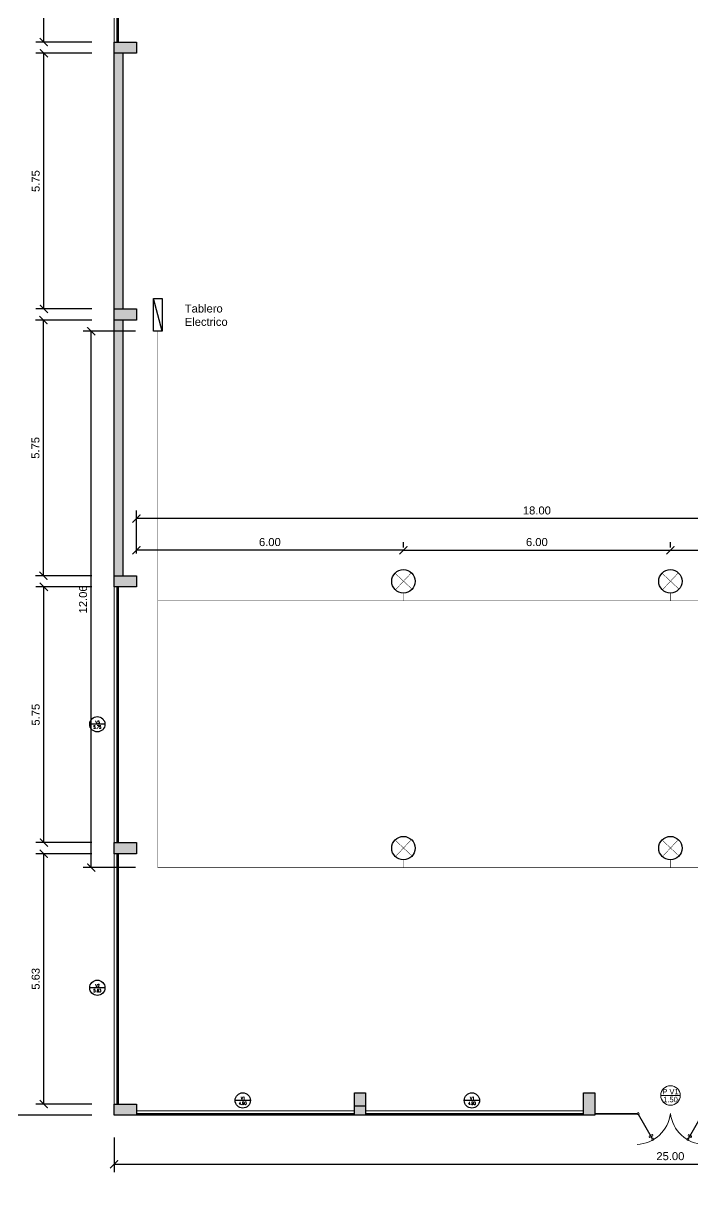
# Model space of a CAD drawing. Header units: millimetres. Extents: x 497 to 579, y 128 to 262.
# Drawn here: x 512.25 to 527.3, y 149.54 to 175.77 of the extents above; entities that cross this region are included whole.
import ezdxf
from ezdxf.enums import TextEntityAlignment as Align

# ---------------------------------------------------------------- set-up
doc = ezdxf.new("R2010")
doc.units = ezdxf.units.MM
for name, color, linetype in [('01-HATCH MURO', 252, 'Continuous'), ('50-simb-carp', 5, 'Continuous'), ('COLUMNAS', 7, 'Continuous'), ('COTAS', 151, 'Continuous'), ('ELectricidad', 10, 'Continuous'), ('INSTALACIÓN ELÉCTRICA - EXISTENTE', 44, 'Continuous'), ('INSTALACIÓN ELÉCTRICA- NUEVA', 10, 'Continuous'), ('MOBILIARIO', 253, 'Continuous'), ('MUROS', 7, 'Continuous')]:
    doc.layers.add(name, color=color, linetype=linetype)
for name, color, linetype, lineweight in [('CARPINTERIA', 3, 'Continuous', 15), ('OCASA_TODAS_r08$0$CARP-BARRIDO', 8, 'Continuous', 15), ('OCASA_TODAS_r08$0$CARP-HERRAJES', 8, 'Continuous', 15), ('OCASA_TODAS_r08$0$CARPINTERIA - NOM', 8, 'Continuous', 15)]:
    doc.layers.add(name, color=color, linetype=linetype, lineweight=lineweight)
doc.styles.add('OCASA_TODAS_r08$0$009-ECH-NUCLEOS-PB$0$ARIAL50', font='arial.ttf', dxfattribs={"height": 0.12})
doc.styles.add('SIMPLEX', font='SIMPLEX')
doc.styles.get("Standard").update_dxf_attribs({"font": 'arial.ttf'})
doc.dimstyles.get("Standard").update_dxf_attribs({"dimtxt": 0.18, "dimasz": 0.18, "dimexe": 0.18, "dimexo": 0.0625, "dimgap": 0.09, "dimtad": 0, "dimtih": 1, "dimtoh": 1, "dimzin": 0, "dimdsep": 46, "dimtxsty": 'Standard', "dimcen": 0.09, "dimadec": 0, "dimazin": 0, "dimtfac": 1, "dimtofl": 0, "dimtmove": 0, "dimatfit": 3, "dimfxl": 1, "dimtolj": 1, "dimtzin": 0, "dimarcsym": 0})

# ---------------------------------------------------------------- blocks, each defined once
blk = doc.blocks.new('_ArchTick')
at = {"color": 0, "linetype": 'ByBlock', "const_width": 0.15}
blk.add_lwpolyline([(-0.5, -0.5), (0.5, 0.5)], dxfattribs=at)
blk = doc.blocks.new('*D0')
at = {"layer": 'COTAS', "color": 251, "lineweight": -2, "transparency": 16777216}
for p, q in [((513.79457, 157.09235), (512.533763, 157.09235)), ((513.79457, 151.46235), (512.533763, 151.46235))]:
    blk.add_line(p, q, dxfattribs=at)
at = {"layer": 'COTAS', "color": 0, "lineweight": -2, "transparency": 16777216}
blk.add_line((512.713763, 151.46235), (512.713763, 157.09235), dxfattribs=at)
at = {"layer": 'Defpoints', "color": 0, "transparency": 16777216}
for p in [(512.713763, 157.09235), (514.29457, 157.09235), (514.29457, 151.46235)]:
    blk.add_point(p, dxfattribs=at)
at = {"layer": 'COTAS', "color": 0, "lineweight": -2, "transparency": 16777216, "xscale": 0.18, "yscale": 0.18, "zscale": 0.18}
for p, rotation in [((512.713763, 157.09235), 90), ((512.713763, 151.46235), 270)]:
    blk.add_blockref('_ArchTick', p, dxfattribs=dict(at, rotation=rotation))
at = {"layer": 'COTAS', "color": 3, "transparency": 16777216, "insert": (512.531798, 154.27735), "char_height": 0.18, "attachment_point": 5, "rotation": 90}
blk.add_mtext('\\A1;5.63', dxfattribs=at)
blk = doc.blocks.new('*D10')
at = {"layer": 'COTAS', "color": 251, "lineweight": -2, "transparency": 16777216}
for p, q in [((513.79457, 163.09235), (512.534071, 163.09235)), ((513.79457, 157.34235), (512.534071, 157.34235))]:
    blk.add_line(p, q, dxfattribs=at)
at = {"layer": 'COTAS', "color": 0, "lineweight": -2, "transparency": 16777216}
blk.add_line((512.714071, 157.34235), (512.714071, 163.09235), dxfattribs=at)
at = {"layer": 'Defpoints', "color": 0, "transparency": 16777216}
for p in [(512.714071, 163.09235), (514.29457, 163.09235), (514.29457, 157.34235)]:
    blk.add_point(p, dxfattribs=at)
at = {"layer": 'COTAS', "color": 0, "lineweight": -2, "transparency": 16777216, "xscale": 0.18, "yscale": 0.18, "zscale": 0.18}
for p, rotation in [((512.714071, 163.09235), 90), ((512.714071, 157.34235), 270)]:
    blk.add_blockref('_ArchTick', p, dxfattribs=dict(at, rotation=rotation))
at = {"layer": 'COTAS', "color": 3, "transparency": 16777216, "insert": (512.532536, 160.21735), "char_height": 0.18, "attachment_point": 5, "rotation": 90}
blk.add_mtext('\\A1;5.75', dxfattribs=at)
blk = doc.blocks.new('*D11')
at = {"layer": 'COTAS', "color": 251, "lineweight": -2, "transparency": 16777216}
for p, q in [((513.79457, 169.09235), (512.527709, 169.09235)), ((513.79457, 163.34235), (512.527709, 163.34235))]:
    blk.add_line(p, q, dxfattribs=at)
at = {"layer": 'COTAS', "color": 0, "lineweight": -2, "transparency": 16777216}
blk.add_line((512.707709, 163.34235), (512.707709, 169.09235), dxfattribs=at)
at = {"layer": 'Defpoints', "color": 0, "transparency": 16777216}
for p in [(512.707709, 169.09235), (514.29457, 169.09235), (514.29457, 163.34235)]:
    blk.add_point(p, dxfattribs=at)
at = {"layer": 'COTAS', "color": 0, "lineweight": -2, "transparency": 16777216, "xscale": 0.18, "yscale": 0.18, "zscale": 0.18}
for p, rotation in [((512.707709, 169.09235), 90), ((512.707709, 163.34235), 270)]:
    blk.add_blockref('_ArchTick', p, dxfattribs=dict(at, rotation=rotation))
at = {"layer": 'COTAS', "color": 3, "transparency": 16777216, "insert": (512.526175, 166.21735), "char_height": 0.18, "attachment_point": 5, "rotation": 90}
blk.add_mtext('\\A1;5.75', dxfattribs=at)
blk = doc.blocks.new('*D12')
at = {"layer": 'COTAS', "color": 251, "lineweight": -2, "transparency": 16777216}
for p, q in [((513.79457, 175.09235), (512.534588, 175.09235)), ((513.79457, 169.34235), (512.534588, 169.34235))]:
    blk.add_line(p, q, dxfattribs=at)
at = {"layer": 'COTAS', "color": 0, "lineweight": -2, "transparency": 16777216}
blk.add_line((512.714588, 169.34235), (512.714588, 175.09235), dxfattribs=at)
at = {"layer": 'Defpoints', "color": 0, "transparency": 16777216}
for p in [(512.714588, 175.09235), (514.29457, 175.09235), (514.29457, 169.34235)]:
    blk.add_point(p, dxfattribs=at)
at = {"layer": 'COTAS', "color": 0, "lineweight": -2, "transparency": 16777216, "xscale": 0.18, "yscale": 0.18, "zscale": 0.18}
for p, rotation in [((512.714588, 175.09235), 90), ((512.714588, 169.34235), 270)]:
    blk.add_blockref('_ArchTick', p, dxfattribs=dict(at, rotation=rotation))
at = {"layer": 'COTAS', "color": 3, "transparency": 16777216, "insert": (512.533053, 172.21735), "char_height": 0.18, "attachment_point": 5, "rotation": 90}
blk.add_mtext('\\A1;5.75', dxfattribs=at)
blk = doc.blocks.new('*D13')
at = {"layer": 'COTAS', "color": 251, "lineweight": -2, "transparency": 16777216}
for p, q in [((513.79457, 181.09235), (512.532672, 181.09235)), ((513.79457, 175.34235), (512.532672, 175.34235))]:
    blk.add_line(p, q, dxfattribs=at)
at = {"layer": 'COTAS', "color": 0, "lineweight": -2, "transparency": 16777216}
blk.add_line((512.712672, 175.34235), (512.712672, 181.09235), dxfattribs=at)
at = {"layer": 'Defpoints', "color": 0, "transparency": 16777216}
for p in [(512.712672, 181.09235), (514.29457, 181.09235), (514.29457, 175.34235)]:
    blk.add_point(p, dxfattribs=at)
at = {"layer": 'COTAS', "color": 0, "lineweight": -2, "transparency": 16777216, "xscale": 0.18, "yscale": 0.18, "zscale": 0.18}
for p, rotation in [((512.712672, 181.09235), 90), ((512.712672, 175.34235), 270)]:
    blk.add_blockref('_ArchTick', p, dxfattribs=dict(at, rotation=rotation))
at = {"layer": 'COTAS', "color": 3, "transparency": 16777216, "insert": (512.531137, 178.21735), "char_height": 0.18, "attachment_point": 5, "rotation": 90}
blk.add_mtext('\\A1;5.75', dxfattribs=at)
blk = doc.blocks.new('*D26')
at = {"layer": 'COTAS', "color": 251, "lineweight": -2, "transparency": 16777216}
for p, q in [((513.79457, 151.21235), (510.863646, 151.21235)), ((511.240638, 129.16235), (511.223646, 129.16235))]:
    blk.add_line(p, q, dxfattribs=at)
at = {"layer": 'COTAS', "color": 0, "lineweight": -2, "transparency": 16777216}
blk.add_line((511.043646, 151.21235), (511.043646, 129.16235), dxfattribs=at)
at = {"layer": 'Defpoints', "color": 0, "transparency": 16777216}
for p in [(514.29457, 151.21235), (510.740638, 129.16235), (511.043646, 129.16235)]:
    blk.add_point(p, dxfattribs=at)
at = {"layer": 'COTAS', "color": 0, "lineweight": -2, "transparency": 16777216, "xscale": 0.18, "yscale": 0.18, "zscale": 0.18}
for p, rotation in [((511.043646, 151.21235), 90), ((511.043646, 129.16235), 270)]:
    blk.add_blockref('_ArchTick', p, dxfattribs=dict(at, rotation=rotation))
at = {"layer": 'COTAS', "color": 3, "transparency": 16777216, "insert": (510.861743, 140.18735), "char_height": 0.18, "attachment_point": 5, "rotation": 90}
blk.add_mtext('\\A1;22.05', dxfattribs=at)
blk = doc.blocks.new('PAÑO FIJO 2M')
at = {"layer": 'CARPINTERIA', "color": 252}
for points, elevation in [([(8.729064, 0.20564), (3.099064, 0.20564)], 0.001048), ([(8.729064, 0.10564), (3.099064, 0.10564)], 0.001048), ([(8.729064, 0.145637), (3.139064, 0.145637)], 0.001056), ([(8.729064, 0.125637), (3.139064, 0.125637)], 0.001056)]:
    blk.add_lwpolyline(points, dxfattribs=dict(at, elevation=elevation))
at = {"layer": 'CARPINTERIA'}
for points, elevation in [([(3.139064, 0.125637), (3.099064, 0.125637), (3.099064, 0.145637), (3.139064, 0.145637)], 0.001056), ([(8.689064, 0.125637), (8.729064, 0.125637), (8.729064, 0.145637), (8.689064, 0.145637)], 0.001048)]:
    blk.add_lwpolyline(points, close=True, dxfattribs=dict(at, elevation=elevation))
blk = doc.blocks.new('v3_5.75')
at = {"layer": 'CARPINTERIA', "color": 252}
for points in [[(-0.1, 5.75), (-0.1, 0)], [(0, 5.75), (0, 0)]]:
    blk.add_lwpolyline(points, dxfattribs=at)
at = {"layer": 'CARPINTERIA', "color": 252, "elevation": 0.000008}
for points in [[(-0.039997, 5.75), (-0.039997, 0.04)], [(-0.019997, 5.75), (-0.019997, 0.04)]]:
    blk.add_lwpolyline(points, dxfattribs=at)
at = {"layer": 'CARPINTERIA'}
blk.add_lwpolyline([(-0.019997, 5.71), (-0.019997, 5.75), (-0.039997, 5.75), (-0.039997, 5.71)], close=True, dxfattribs=at)
at = {"layer": 'CARPINTERIA', "elevation": 0.000008}
blk.add_lwpolyline([(-0.019997, 0.04), (-0.019997, 0), (-0.039997, 0), (-0.039997, 0.04)], close=True, dxfattribs=at)
blk = doc.blocks.new('n-simb-carp')
at = {"color": 9}
blk.add_line((0.343018, 0), (-0.343018, 0), dxfattribs=at)
blk.add_circle((0, 0), 0.343018, dxfattribs=at)
at = {"color": 0, "style": 'SIMPLEX', "width": 0.8}
for tag, p in [('PCH11A', (0.013855, 0.09448)), ('2.00', (0, -0.127452))]:
    blk.add_attdef(tag, text='', height=0.131944, dxfattribs=at).set_placement(p, align=Align.MIDDLE)
at = {"color": 0, "style": 'SIMPLEX', "flags": 1}
for tag, p in [('B-MANO', (0, -0.284558)), ('LOCAL', (0, -0.380089))]:
    blk.add_attdef(tag, text='', height=0.059111, dxfattribs=at).set_placement(p, align=Align.MIDDLE)
blk = doc.blocks.new('V1_4.90')
at = {"layer": 'CARPINTERIA', "color": 252}
for points in [[(0, 0.1), (-4.9, 0.1)], [(0, 0), (-4.9, 0)]]:
    blk.add_lwpolyline(points, dxfattribs=at)
at = {"layer": 'CARPINTERIA', "elevation": 0.000008}
blk.add_lwpolyline([(-4.86, 0.019997), (-4.9, 0.019997), (-4.9, 0.039997), (-4.86, 0.039997)], close=True, dxfattribs=at)
at = {"layer": 'CARPINTERIA', "color": 252, "elevation": 0.000008}
for points in [[(-0.04, 0.039997), (-4.86, 0.039997)], [(-0.04, 0.019997), (-4.86, 0.019997)]]:
    blk.add_lwpolyline(points, dxfattribs=at)
at = {"layer": 'CARPINTERIA'}
blk.add_lwpolyline([(-0.04, 0.019997), (0, 0.019997), (0, 0.039997), (-0.04, 0.039997)], close=True, dxfattribs=at)
blk = doc.blocks.new('puertadoble_1.5')
at = {"layer": 'CARPINTERIA'}
for p, q in [((-1.155809, 0.569157), (-1.470809, 0.023561)), ((-1.14888, 0.565157), (-1.46388, 0.019561)), ((-0.35112, 0.565157), (-0.03612, 0.019561)), ((-0.344191, 0.569157), (-0.029191, 0.023561))]:
    blk.add_line(p, q, dxfattribs=at)
for points in [[(-1.15, 0.606218), (-1.1675, 0.575907), (-1.137189, 0.558407), (-1.119689, 0.588718)], [(-0.35, 0.606218), (-0.3325, 0.575907), (-0.362811, 0.558407), (-0.380311, 0.588718)], [(-1.4825, 0.030311), (-1.5, 0), (-1.469689, -0.0175), (-1.452189, 0.012811)], [(-0.0175, 0.030311), (0, 0), (-0.030311, -0.0175), (-0.047811, 0.012811)]]:
    blk.add_lwpolyline(points, close=True, dxfattribs=at)
at = {"layer": 'OCASA_TODAS_r08$0$CARP-BARRIDO'}
for centre, start, end in [((-1.538566, -0.093106), 6.733762, 87.216106), ((0.038566, -0.093106), 92.783894, 173.266238)]:
    blk.add_arc(centre, 0.794043, start, end, dxfattribs=at)
at = {"layer": 'OCASA_TODAS_r08$0$CARP-HERRAJES'}
for points in [[(-1.200378, 0.537154), (-1.180809, 0.525856), (-1.198309, 0.495545), (-1.217878, 0.506843, -1)], [(-0.299622, 0.537154), (-0.319191, 0.525856), (-0.301691, 0.495545), (-0.282122, 0.506843, 1)], [(-1.171812, 0.480247), (-1.19138, 0.491545), (-1.17388, 0.521856), (-1.154312, 0.510558, -1)], [(-0.328188, 0.480247), (-0.30862, 0.491545), (-0.32612, 0.521856), (-0.345688, 0.510558, 1)]]:
    blk.add_lwpolyline(points, format="xyb", close=True, dxfattribs=at)
for points in [[(-1.225116, 0.529113), (-1.223284, 0.532287)], [(-0.274884, 0.529113), (-0.276716, 0.532287)]]:
    blk.add_lwpolyline(points, dxfattribs=at)
blk = doc.blocks.new('*U31')
blk.add_line((0, 0), (0, 0))
blk.add_line((0, 0), (0, 0))
blk.add_line((0, 0), (0, 0))
blk.add_lwpolyline([(-0.22, 0, 1), (0.22, 0, 1), (-0.22, 0, 1)], format="xyb")
blk.add_lwpolyline([(-0.22, 0), (0.22, 0)])
at = {"style": 'OCASA_TODAS_r08$0$009-ECH-NUCLEOS-PB$0$ARIAL50'}
for tag, p in [('CARPINTERIA', (0, 0.024738)), ('MEDIDA', (0, -0.15198))]:
    blk.add_attdef(tag, text='', height=0.12168, dxfattribs=at).set_placement(p, align=Align.CENTER)
blk = doc.blocks.new('*D37')
at = {"layer": 'COTAS', "color": 251, "lineweight": -2, "transparency": 16777216}
for p, q in [((514.29457, 150.71235), (514.29457, 149.926894)), ((539.29457, 150.71235), (539.29457, 149.926894))]:
    blk.add_line(p, q, dxfattribs=at)
at = {"layer": 'COTAS', "color": 0, "lineweight": -2, "transparency": 16777216}
blk.add_line((514.29457, 150.106894), (539.29457, 150.106894), dxfattribs=at)
at = {"layer": 'Defpoints', "color": 0, "transparency": 16777216}
for p in [(514.29457, 151.21235), (539.29457, 151.21235), (539.29457, 150.106894)]:
    blk.add_point(p, dxfattribs=at)
at = {"layer": 'COTAS', "color": 0, "lineweight": -2, "transparency": 16777216, "xscale": 0.18, "yscale": 0.18, "zscale": 0.18, "rotation": 180}
blk.add_blockref('_ArchTick', (514.29457, 150.106894), dxfattribs=at)
at = {"layer": 'COTAS', "color": 0, "lineweight": -2, "transparency": 16777216, "xscale": 0.18, "yscale": 0.18, "zscale": 0.18}
blk.add_blockref('_ArchTick', (539.29457, 150.106894), dxfattribs=at)
at = {"layer": 'COTAS', "color": 3, "transparency": 16777216, "insert": (526.79457, 150.288797), "char_height": 0.18, "attachment_point": 5}
blk.add_mtext('\\A1;25.00', dxfattribs=at)
blk = doc.blocks.new('*D38')
at = {"layer": 'COTAS', "color": 251, "lineweight": -2, "transparency": 16777216}
for p, q in [((513.79457, 223.21235), (510.863646, 223.21235)), ((513.79457, 151.21235), (510.863646, 151.21235))]:
    blk.add_line(p, q, dxfattribs=at)
at = {"layer": 'COTAS', "color": 0, "lineweight": -2, "transparency": 16777216}
blk.add_line((511.043646, 151.21235), (511.043646, 223.21235), dxfattribs=at)
at = {"layer": 'Defpoints', "color": 0, "transparency": 16777216}
for p in [(511.043646, 223.21235), (514.29457, 223.21235), (514.29457, 151.21235)]:
    blk.add_point(p, dxfattribs=at)
at = {"layer": 'COTAS', "color": 0, "lineweight": -2, "transparency": 16777216, "xscale": 0.18, "yscale": 0.18, "zscale": 0.18}
for p, rotation in [((511.043646, 223.21235), 90), ((511.043646, 151.21235), 270)]:
    blk.add_blockref('_ArchTick', p, dxfattribs=dict(at, rotation=rotation))
at = {"layer": 'COTAS', "color": 3, "transparency": 16777216, "insert": (510.861743, 187.21235), "char_height": 0.18, "attachment_point": 5, "rotation": 90}
blk.add_mtext('\\A1;72.00', dxfattribs=at)
blk = doc.blocks.new('LUMINARIA_PLANTA')
at = {"layer": 'ELectricidad', "const_width": 0.01}
for points in [[(0.195249, -0.176356), (-0.189377, 0.182548)], [(-0.176516, -0.189217), (0.182388, 0.195408)]]:
    blk.add_lwpolyline(points, dxfattribs=at)
at = {"layer": 'ELectricidad'}
blk.add_circle((0, 0), 0.263035, dxfattribs=at)
blk = doc.blocks.new('*D50')
at = {"layer": 'COTAS', "color": 251, "lineweight": -2, "transparency": 16777216}
for p, q in [((514.79457, 163.84235), (514.79457, 164.096421)), ((520.79457, 163.980385), (520.79457, 164.096421))]:
    blk.add_line(p, q, dxfattribs=at)
at = {"layer": 'COTAS', "color": 0, "lineweight": -2, "transparency": 16777216}
blk.add_line((520.79457, 163.916421), (514.79457, 163.916421), dxfattribs=at)
at = {"layer": 'Defpoints', "color": 0, "transparency": 16777216}
for p in [(514.79457, 163.916421), (520.79457, 163.480385), (514.79457, 163.34235)]:
    blk.add_point(p, dxfattribs=at)
at = {"layer": 'COTAS', "color": 0, "lineweight": -2, "transparency": 16777216, "xscale": 0.18, "yscale": 0.18, "zscale": 0.18, "rotation": 180}
blk.add_blockref('_ArchTick', (514.79457, 163.916421), dxfattribs=at)
at = {"layer": 'COTAS', "color": 0, "lineweight": -2, "transparency": 16777216, "xscale": 0.18, "yscale": 0.18, "zscale": 0.18}
blk.add_blockref('_ArchTick', (520.79457, 163.916421), dxfattribs=at)
at = {"layer": 'COTAS', "color": 3, "transparency": 16777216, "insert": (517.79457, 164.098324), "char_height": 0.18, "attachment_point": 5}
blk.add_mtext('\\A1;6.00', dxfattribs=at)
blk = doc.blocks.new('*D51')
at = {"layer": 'COTAS', "color": 251, "lineweight": -2, "transparency": 16777216}
for p, q in [((520.79457, 163.980385), (520.79457, 164.096421)), ((526.79457, 163.980385), (526.79457, 164.096421))]:
    blk.add_line(p, q, dxfattribs=at)
at = {"layer": 'COTAS', "color": 0, "lineweight": -2, "transparency": 16777216}
blk.add_line((520.79457, 163.916421), (526.79457, 163.916421), dxfattribs=at)
at = {"layer": 'Defpoints', "color": 0, "transparency": 16777216}
for p in [(526.79457, 163.916421), (520.79457, 163.480385), (526.79457, 163.480385)]:
    blk.add_point(p, dxfattribs=at)
at = {"layer": 'COTAS', "color": 0, "lineweight": -2, "transparency": 16777216, "xscale": 0.18, "yscale": 0.18, "zscale": 0.18, "rotation": 180}
blk.add_blockref('_ArchTick', (520.79457, 163.916421), dxfattribs=at)
at = {"layer": 'COTAS', "color": 0, "lineweight": -2, "transparency": 16777216, "xscale": 0.18, "yscale": 0.18, "zscale": 0.18}
blk.add_blockref('_ArchTick', (526.79457, 163.916421), dxfattribs=at)
at = {"layer": 'COTAS', "color": 3, "transparency": 16777216, "insert": (523.79457, 164.098324), "char_height": 0.18, "attachment_point": 5}
blk.add_mtext('\\A1;6.00', dxfattribs=at)
blk = doc.blocks.new('*D52')
at = {"layer": 'COTAS', "color": 251, "lineweight": -2, "transparency": 16777216}
for p, q in [((526.79457, 163.980385), (526.79457, 164.096421)), ((532.79457, 163.980385), (532.79457, 164.096421))]:
    blk.add_line(p, q, dxfattribs=at)
at = {"layer": 'COTAS', "color": 0, "lineweight": -2, "transparency": 16777216}
blk.add_line((526.79457, 163.916421), (532.79457, 163.916421), dxfattribs=at)
at = {"layer": 'Defpoints', "color": 0, "transparency": 16777216}
for p in [(532.79457, 163.916421), (526.79457, 163.480385), (532.79457, 163.480385)]:
    blk.add_point(p, dxfattribs=at)
at = {"layer": 'COTAS', "color": 0, "lineweight": -2, "transparency": 16777216, "xscale": 0.18, "yscale": 0.18, "zscale": 0.18, "rotation": 180}
blk.add_blockref('_ArchTick', (526.79457, 163.916421), dxfattribs=at)
at = {"layer": 'COTAS', "color": 0, "lineweight": -2, "transparency": 16777216, "xscale": 0.18, "yscale": 0.18, "zscale": 0.18}
blk.add_blockref('_ArchTick', (532.79457, 163.916421), dxfattribs=at)
at = {"layer": 'COTAS', "color": 3, "transparency": 16777216, "insert": (529.79457, 164.098324), "char_height": 0.18, "attachment_point": 5}
blk.add_mtext('\\A1;6.00', dxfattribs=at)
blk = doc.blocks.new('*D53')
at = {"layer": 'COTAS', "color": 251, "lineweight": -2, "transparency": 16777216}
for p, q in [((514.79457, 163.84235), (514.79457, 164.807558)), ((532.79457, 163.980385), (532.79457, 164.807558))]:
    blk.add_line(p, q, dxfattribs=at)
at = {"layer": 'COTAS', "color": 0, "lineweight": -2, "transparency": 16777216}
blk.add_line((532.79457, 164.627558), (514.79457, 164.627558), dxfattribs=at)
at = {"layer": 'Defpoints', "color": 0, "transparency": 16777216}
for p in [(514.79457, 164.627558), (532.79457, 163.480385), (514.79457, 163.34235)]:
    blk.add_point(p, dxfattribs=at)
at = {"layer": 'COTAS', "color": 0, "lineweight": -2, "transparency": 16777216, "xscale": 0.18, "yscale": 0.18, "zscale": 0.18, "rotation": 180}
blk.add_blockref('_ArchTick', (514.79457, 164.627558), dxfattribs=at)
at = {"layer": 'COTAS', "color": 0, "lineweight": -2, "transparency": 16777216, "xscale": 0.18, "yscale": 0.18, "zscale": 0.18}
blk.add_blockref('_ArchTick', (532.79457, 164.627558), dxfattribs=at)
at = {"layer": 'COTAS', "color": 3, "transparency": 16777216, "insert": (523.79457, 164.809461), "char_height": 0.18, "attachment_point": 5}
blk.add_mtext('\\A1;18.00', dxfattribs=at)
blk = doc.blocks.new('*D54')
at = {"layer": 'COTAS', "color": 251, "lineweight": -2, "transparency": 16777216}
for p, q in [((514.777194, 168.842593), (513.598697, 168.842593)), ((514.777194, 156.778032), (513.598697, 156.778032))]:
    blk.add_line(p, q, dxfattribs=at)
at = {"layer": 'COTAS', "color": 0, "lineweight": -2, "transparency": 16777216}
blk.add_line((513.778697, 156.778032), (513.778697, 168.842593), dxfattribs=at)
at = {"layer": 'Defpoints', "color": 0, "transparency": 16777216}
for p in [(513.778697, 168.842593), (515.277194, 168.842593), (515.277194, 156.778032)]:
    blk.add_point(p, dxfattribs=at)
at = {"layer": 'COTAS', "color": 0, "lineweight": -2, "transparency": 16777216, "xscale": 0.18, "yscale": 0.18, "zscale": 0.18}
for p, rotation in [((513.778697, 168.842593), 90), ((513.778697, 156.778032), 270)]:
    blk.add_blockref('_ArchTick', p, dxfattribs=dict(at, rotation=rotation))
at = {"layer": 'COTAS', "color": 3, "transparency": 16777216, "insert": (513.596794, 162.810312), "char_height": 0.18, "attachment_point": 5, "rotation": 90}
blk.add_mtext('\\A1;12.06', dxfattribs=at)

msp = doc.modelspace()

# ---------------------------------------------------------------- hatches: boundary and pattern name
at = {"layer": '01-HATCH MURO'}
h = msp.add_hatch(color=256, dxfattribs=at)
h.dxf.hatch_style = 1
h.paths.add_polyline_path([(514.295, 175.342), (514.795, 175.342), (514.795, 175.092), (514.295, 175.092)])
h = msp.add_hatch(color=256, dxfattribs=at)
h.dxf.hatch_style = 1
h.paths.add_polyline_path([(514.295, 169.342), (514.795, 169.342), (514.795, 169.092), (514.295, 169.092)])
h = msp.add_hatch(color=256, dxfattribs=at)
h.dxf.hatch_style = 1
h.paths.add_polyline_path([(514.295, 163.342), (514.795, 163.342), (514.795, 163.092), (514.295, 163.092)])
h = msp.add_hatch(color=256, dxfattribs=at)
h.dxf.hatch_style = 1
h.paths.add_polyline_path([(514.295, 157.342), (514.795, 157.342), (514.795, 157.092), (514.295, 157.092)])
h = msp.add_hatch(color=256, dxfattribs=at)
h.dxf.hatch_style = 1
h.paths.add_polyline_path([(519.695, 151.212), (519.695, 151.712), (519.945, 151.712), (519.945, 151.212)])
h = msp.add_hatch(color=256, dxfattribs=at)
h.dxf.hatch_style = 1
h.paths.add_polyline_path([(524.845, 151.212), (524.845, 151.712), (525.095, 151.712), (525.095, 151.212)])
h = msp.add_hatch(color=256, dxfattribs=at)
h.dxf.hatch_style = 1
h.paths.add_polyline_path([(514.295, 151.462), (514.795, 151.462), (514.795, 151.212), (514.295, 151.212)])
at = {"layer": 'MOBILIARIO'}
h = msp.add_hatch(color=251, dxfattribs=at)
h.dxf.hatch_style = 1
h.paths.add_polyline_path([(514.495, 175.092), (514.295, 175.092), (514.295, 169.342), (514.495, 169.342)])
h.paths.add_polyline_path([(514.495, 169.092), (514.295, 169.092), (514.295, 163.342), (514.495, 163.342)])
h.paths.add_polyline_path([(539.295, 169.092), (539.095, 169.092), (539.095, 166.342), (538.295, 166.342), (538.295, 167.542), (538.395, 167.542), (538.395, 167.642), (538.195, 167.642), (538.195, 166.342), (537.395, 166.342), (537.395, 167.542), (537.495, 167.542), (537.495, 167.642), (537.295, 167.642), (537.295, 167.142), (537.198, 167.142), (537.198, 167.042), (537.295, 167.042), (537.295, 166.342), (536.195, 166.342), (536.195, 166.466), (536.095, 166.466), (536.095, 166.342), (536.095, 166.119), (536.195, 166.119), (536.195, 166.242), (537.295, 166.242), (537.295, 165.542), (537.198, 165.542), (537.198, 165.442), (537.295, 165.442), (537.295, 164.942), (537.495, 164.942), (537.495, 165.042), (537.395, 165.042), (537.395, 166.242), (538.195, 166.242), (538.195, 164.942), (538.395, 164.942), (538.395, 165.042), (538.295, 165.042), (538.295, 166.242), (539.095, 166.242), (539.095, 163.342), (539.295, 163.342)])
h.paths.add_polyline_path([(536.14, 166.442), (536.14, 166.444), (536.125, 166.444), (536.123, 166.442)], flags=16)
h.paths.add_polyline_path([(536.14, 166.142), (536.14, 166.141), (536.125, 166.141), (536.123, 166.142)], flags=16)
h.paths.add_polyline_path([(539.295, 175.092), (539.095, 175.092), (539.095, 169.342), (539.295, 169.342)])
h.paths.add_polyline_path([(536.195, 165.216), (536.125, 165.216), (536.125, 165.194), (536.138, 165.194), (536.14, 165.194), (536.14, 165.192), (536.123, 165.192), (536.123, 165.216), (536.095, 165.216), (536.095, 163.242), (538.795, 163.242), (538.795, 163.342), (536.195, 163.342)])
h.paths.add_polyline_path([(538.795, 169.342), (536.095, 169.342), (536.095, 167.369), (536.123, 167.369), (536.123, 167.392), (536.138, 167.392), (536.14, 167.392), (536.14, 167.391), (536.125, 167.391), (536.125, 167.369), (536.195, 167.369), (536.195, 169.242), (538.795, 169.242)])

# ---------------------------------------------------------------- linework, layer by layer
at = {"layer": 'CARPINTERIA'}
msp.add_lwpolyline([(525.135, 151.232), (525.095, 151.232), (525.095, 151.252), (525.135, 151.252)], close=True, dxfattribs=at)
at = {"layer": 'CARPINTERIA', "color": 252, "elevation": 0}
for points in [[(526.045, 151.252), (525.095, 151.252)], [(526.056, 151.232), (525.095, 151.232)]]:
    msp.add_lwpolyline(points, dxfattribs=at)
at = {"layer": 'COLUMNAS'}
for points in [[(514.295, 175.342), (514.795, 175.342), (514.795, 175.092), (514.295, 175.092)], [(514.295, 169.342), (514.795, 169.342), (514.795, 169.092), (514.295, 169.092)], [(514.295, 163.342), (514.795, 163.342), (514.795, 163.092), (514.295, 163.092)], [(514.295, 157.342), (514.795, 157.342), (514.795, 157.092), (514.295, 157.092)], [(519.695, 151.212), (519.695, 151.712), (519.945, 151.712), (519.945, 151.212)], [(524.845, 151.212), (524.845, 151.712), (525.095, 151.712), (525.095, 151.212)], [(514.295, 151.462), (514.795, 151.462), (514.795, 151.212), (514.295, 151.212)]]:
    msp.add_lwpolyline(points, close=True, dxfattribs=at)
msp.add_lwpolyline([(514.295, 157.092), (514.295, 157.342)], dxfattribs=at)
at = {"layer": 'INSTALACIÓN ELÉCTRICA - EXISTENTE'}
msp.add_line((515.377, 168.843), (515.178, 169.575), dxfattribs=at)
msp.add_lwpolyline([(515.178, 169.575), (515.377, 169.575), (515.377, 168.843), (515.178, 168.843)], close=True, dxfattribs=at)
at = {"layer": 'INSTALACIÓN ELÉCTRICA- NUEVA', "const_width": 0.01}
for points in [[(515.277, 168.843), (515.277, 162.778), (532.795, 162.778)], [(520.795, 162.954), (520.795, 162.778)], [(526.795, 162.954), (526.795, 162.778)], [(515.277, 162.843), (515.277, 156.778), (532.795, 156.778)], [(520.795, 156.954), (520.795, 156.778)], [(526.795, 156.954), (526.795, 156.778)]]:
    msp.add_lwpolyline(points, dxfattribs=at)
at = {"layer": 'MUROS'}
for points in [[(514.295, 163.092), (514.295, 175.342)], [(514.495, 169.342), (514.495, 175.092)], [(514.495, 163.342), (514.495, 169.092)], [(514.795, 151.212), (514.295, 151.212), (514.295, 151.462)], [(519.945, 151.412), (519.695, 151.412)], [(519.945, 151.212), (519.695, 151.212)]]:
    msp.add_lwpolyline(points, dxfattribs=at)

# ---------------------------------------------------------------- block references
at = {"layer": '50-simb-carp'}
ref = msp.add_blockref('n-simb-carp', (513.917, 160.002, 0), dxfattribs=dict(at, xscale=0.5, yscale=0.5, zscale=0.5))
ref.add_attrib('PCH11A', 'V3', dxfattribs={"layer": '0', "height": 0.066, "style": 'SIMPLEX', "width": 0.8}).set_placement((513.924, 160.05, 0), align=Align.MIDDLE)
ref.add_attrib('2.00', '5.75', dxfattribs={"layer": '0', "height": 0.066, "style": 'SIMPLEX', "width": 0.8}).set_placement((513.917, 159.939, 0), align=Align.MIDDLE)
ref = msp.add_blockref('n-simb-carp', (513.917, 154.077, 0), dxfattribs=dict(at, xscale=0.5, yscale=0.5, zscale=0.5))
ref.add_attrib('PCH11A', 'V2', dxfattribs={"layer": '0', "height": 0.066, "style": 'SIMPLEX', "width": 0.8}).set_placement((513.924, 154.124, 0), align=Align.MIDDLE)
ref.add_attrib('2.00', '5.63', dxfattribs={"layer": '0', "height": 0.066, "style": 'SIMPLEX', "width": 0.8}).set_placement((513.917, 154.013, 0), align=Align.MIDDLE)
ref = msp.add_blockref('n-simb-carp', (517.185, 151.543, 0), dxfattribs=dict(at, xscale=0.5, yscale=0.5, zscale=0.5))
ref.add_attrib('PCH11A', 'V1', dxfattribs={"layer": '0', "height": 0.066, "style": 'SIMPLEX', "width": 0.8}).set_placement((517.192, 151.59, 0), align=Align.MIDDLE)
ref.add_attrib('2.00', '4.90', dxfattribs={"layer": '0', "height": 0.066, "style": 'SIMPLEX', "width": 0.8}).set_placement((517.185, 151.479, 0), align=Align.MIDDLE)
ref = msp.add_blockref('n-simb-carp', (522.335, 151.543, 0), dxfattribs=dict(at, xscale=0.5, yscale=0.5, zscale=0.5))
ref.add_attrib('PCH11A', 'V1', dxfattribs={"layer": '0', "height": 0.066, "style": 'SIMPLEX', "width": 0.8}).set_placement((522.342, 151.59, 0), align=Align.MIDDLE)
ref.add_attrib('2.00', '4.90', dxfattribs={"layer": '0', "height": 0.066, "style": 'SIMPLEX', "width": 0.8}).set_placement((522.335, 151.479, 0), align=Align.MIDDLE)
at = {"layer": 'CARPINTERIA'}
for name, p in [('v3_5.75', (514.395, 175.342)), ('v3_5.75', (514.395, 157.342)), ('V1_4.90', (519.695, 151.212)), ('V1_4.90', (524.845, 151.212))]:
    msp.add_blockref(name, p, dxfattribs=at)
at = {"layer": 'CARPINTERIA', "rotation": 90}
msp.add_blockref('PAÑO FIJO 2M', (514.5, 148.363, -0.001), dxfattribs=at)
at = {"layer": 'INSTALACIÓN ELÉCTRICA- NUEVA'}
for p in [(520.795, 163.217), (526.795, 163.217), (520.795, 157.217), (526.795, 157.217)]:
    msp.add_blockref('LUMINARIA_PLANTA', p, dxfattribs=at)
at = {"layer": 'MUROS', "xscale": -1, "rotation": 180}
msp.add_blockref('puertadoble_1.5', (527.545, 151.252), dxfattribs=at)
at = {"layer": 'OCASA_TODAS_r08$0$CARPINTERIA - NOM'}
ref = msp.add_blockref('*U31', (526.797, 151.655), dxfattribs=dict(at, xscale=-1))
ref.add_attrib('MEDIDA', '1.50', dxfattribs={"layer": '0', "height": 0.1217, "style": 'OCASA_TODAS_r08$0$009-ECH-NUCLEOS-PB$0$ARIAL50'}).set_placement((526.797, 151.503), align=Align.CENTER)
ref.add_attrib('CARPINTERIA', 'P V1', dxfattribs={"layer": '0', "height": 0.1217, "style": 'OCASA_TODAS_r08$0$009-ECH-NUCLEOS-PB$0$ARIAL50'}).set_placement((526.797, 151.679), align=Align.CENTER)

# ---------------------------------------------------------------- texts
at = {"layer": 'INSTALACIÓN ELÉCTRICA - EXISTENTE', "insert": (515.882, 169.442), "char_height": 0.18, "attachment_point": 1}
msp.add_mtext_dynamic_manual_height_columns('Tablero \\PElectrico', width=0.04167, gutter_width=12.5, heights=[0], dxfattribs=at)

# ---------------------------------------------------------------- dimensions: what is measured, and where the dimension line sits
at = {"layer": 'COTAS', "color": 2}
for base, p1, p2, picture, middle in [((511.044, 223.212), (514.295, 151.212), (514.295, 223.212), '*D38', (510.862, 187.212)), ((512.715, 175.092), (514.295, 169.342), (514.295, 175.092), '*D12', (512.533, 172.217)), ((512.708, 169.092), (514.295, 163.342), (514.295, 169.092), '*D11', (512.526, 166.217)), ((513.7787, 168.8426), (515.2772, 156.778), (515.2772, 168.8426), '*D54', (513.5968, 162.8103)), ((512.714, 163.092), (514.295, 157.342), (514.295, 163.092), '*D10', (512.533, 160.217)), ((511.044, 129.162), (514.295, 151.212), (510.741, 129.162), '*D26', (510.862, 140.187))]:
    dim = msp.add_linear_dim(base=base, p1=p1, p2=p2, angle=90, dimstyle='Standard', override={"dimexo": 0.5, "dimtad": 2, "dimtih": 0, "dimblk1": 'ArchTick', "dimblk2": 'ArchTick', "dimsah": 1, "dimclre": 251, "dimclrt": 3}, dxfattribs=at)
    dim.commit()
    dim.dimension.update_dxf_attribs({"geometry": picture, "text_midpoint": middle})
for base, p1, p2, picture, middle in [((512.713, 181.092), (514.295, 175.342), (514.295, 181.092), '*D13', (512.713, 178.217)), ((512.714, 157.092), (514.295, 151.462), (514.295, 157.092), '*D0', (512.714, 154.277))]:
    dim = msp.add_linear_dim(base=base, p1=p1, p2=p2, angle=90, dimstyle='Standard', override={"dimexo": 0.5, "dimtad": 2, "dimtih": 0, "dimblk1": 'ArchTick', "dimblk2": 'ArchTick', "dimsah": 1, "dimclre": 251, "dimclrt": 3}, dxfattribs=at)
    dim.commit()
    dim.dimension.update_dxf_attribs({"geometry": picture, "text_midpoint": middle, "dimtype": 160})
for base, p1, p2, override, picture, middle in [((514.795, 164.628), (532.795, 163.48), (514.795, 163.342), {"dimexo": 0.5, "dimtad": 2, "dimtih": 0, "dimblk1": 'ArchTick', "dimblk2": 'ArchTick', "dimsah": 1, "dimclre": 251, "dimclrt": 3}, '*D53', (523.795, 164.809)), ((514.795, 163.916), (520.795, 163.48), (514.795, 163.342), {"dimexo": 0.5, "dimtad": 2, "dimtih": 0, "dimblk1": 'ArchTick', "dimblk2": 'ArchTick', "dimsah": 1, "dimclre": 251, "dimclrt": 3}, '*D50', (517.795, 164.098)), ((526.795, 163.916), (520.795, 163.48), (526.795, 163.48), {"dimexo": 0.5, "dimtad": 2, "dimtih": 0, "dimblk1": 'ArchTick', "dimblk2": 'ArchTick', "dimsah": 1, "dimclre": 251, "dimclrt": 3}, '*D51', (523.795, 164.098)), ((532.795, 163.916), (526.795, 163.48), (532.795, 163.48), {"dimexo": 0.5, "dimtad": 2, "dimtih": 0, "dimblk1": 'ArchTick', "dimblk2": 'ArchTick', "dimsah": 1, "dimclre": 251, "dimclrt": 3}, '*D52', (529.795, 164.098)), ((539.295, 150.107), (514.295, 151.212), (539.295, 151.212), {"dimexo": 0.5, "dimtad": 1, "dimtih": 0, "dimblk1": 'ArchTick', "dimblk2": 'ArchTick', "dimsah": 1, "dimclre": 251, "dimclrt": 3}, '*D37', (526.795, 150.289))]:
    dim = msp.add_linear_dim(base=base, p1=p1, p2=p2, dimstyle='Standard', override=override, dxfattribs=at)
    dim.commit()
    dim.dimension.update_dxf_attribs({"geometry": picture, "text_midpoint": middle})

doc.saveas('drawing.dxf')
